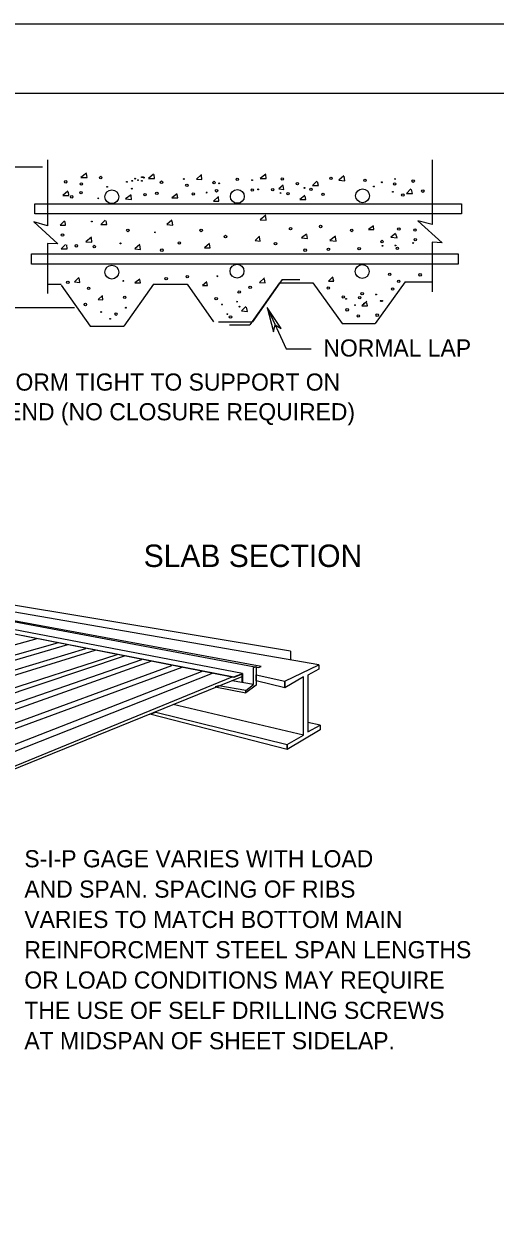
# Model space of a CAD drawing. Extents: x 528.16 to 531.11, y 154.42 to 156.25.
# Drawn here: x 528.715 to 528.997, y 155.542 to 156.253 of the extents above; entities that cross this region are included whole.
import ezdxf

# ---------------------------------------------------------------- set-up
doc = ezdxf.new("R2010")
doc.units = 0
for name, color, linetype in [('Level 1', 7, 'Continuous'), ('Level 4', 7, 'Continuous'), ('Level 41', 7, 'Continuous')]:
    doc.layers.add(name, color=color, linetype=linetype)

msp = doc.modelspace()

# ---------------------------------------------------------------- linework, layer by layer
at = {"layer": 'Level 1'}
for p, q in [((528.15617, 156.25295), (531.1145, 156.25295)), ((528.34318, 156.21161), (531.09318, 156.21161)), ((528.66404, 156.1675), (528.72638, 156.1675)), ((528.72933, 156.17177), (528.72933, 156.1324)), ((528.95899, 156.17177), (528.95899, 156.13305)), ((528.95899, 156.12255), (528.95899, 156.09303)), ((528.72933, 156.1219), (528.72933, 156.09204)), ((528.72933, 156.09762), (528.73753, 156.09762)), ((528.73753, 156.09696), (528.75492, 156.07236)), ((528.79265, 156.09762), (528.77493, 156.07236)), ((528.79265, 156.09762), (528.81266, 156.09762)), ((528.81266, 156.09762), (528.82841, 156.07498)), ((528.86778, 156.09827), (528.85007, 156.07334)), ((528.86942, 156.10024), (528.85171, 156.07498)), ((528.86778, 156.09827), (528.8878, 156.09827)), ((528.86942, 156.10024), (528.87992, 156.10024)), ((528.8878, 156.09827), (528.90518, 156.074)), ((528.94291, 156.09893), (528.92487, 156.074)), ((528.94291, 156.09893), (528.95899, 156.09893)), ((528.66404, 156.08351), (528.74541, 156.08351)), ((528.86056, 156.08351), (528.87172, 156.0589)), ((528.75492, 156.07236), (528.77493, 156.07236)), ((528.83136, 156.07498), (528.85171, 156.07498)), ((528.83793, 156.07334), (528.85007, 156.07334)), ((528.90518, 156.074), (528.92487, 156.074)), ((528.87172, 156.0589), (528.88681, 156.0589))]:
    msp.add_line(p, q, dxfattribs=at)
for points in [[(528.75262, 156.16389), (528.74934, 156.16127), (528.75295, 156.16127), (528.75262, 156.16356)], [(528.79265, 156.16324), (528.7897, 156.16061), (528.79331, 156.16061), (528.79298, 156.16291)], [(528.82119, 156.16291), (528.81824, 156.16028), (528.82152, 156.15995), (528.82119, 156.16258)], [(528.85958, 156.16324), (528.8563, 156.16061), (528.85991, 156.16061), (528.85958, 156.16291)], [(528.89009, 156.15897), (528.88747, 156.15635), (528.89108, 156.15635), (528.89042, 156.15864)], [(528.90617, 156.16225), (528.90322, 156.15963), (528.90682, 156.1593), (528.9065, 156.16192)], [(528.74147, 156.15306), (528.73852, 156.15044), (528.74213, 156.15044), (528.7418, 156.15274)], [(528.7792, 156.15077), (528.77592, 156.14847), (528.77953, 156.14814), (528.7792, 156.15044)], [(528.80676, 156.15142), (528.80348, 156.14913), (528.80709, 156.14913), (528.80676, 156.1511)], [(528.87008, 156.15667), (528.86745, 156.15438), (528.87041, 156.15405), (528.87008, 156.15635)], [(528.94619, 156.15438), (528.94357, 156.15175), (528.94718, 156.15175), (528.94652, 156.15405)], [(528.83136, 156.14978), (528.82841, 156.14716), (528.83169, 156.14716), (528.83136, 156.14946)], [(528.88287, 156.15044), (528.87992, 156.14814), (528.88353, 156.14814), (528.8832, 156.15011)], [(528.85958, 156.13863), (528.8563, 156.136), (528.85991, 156.13568), (528.85958, 156.13797)], [(528.72933, 156.1324), (528.72113, 156.13469), (528.73556, 156.12157), (528.72933, 156.1219)], [(528.7395, 156.13535), (528.73688, 156.13272), (528.74016, 156.13272), (528.73983, 156.13502)], [(528.76378, 156.13568), (528.76115, 156.13305), (528.76476, 156.13305), (528.76444, 156.13535)], [(528.80348, 156.13568), (528.80052, 156.13305), (528.80413, 156.13272), (528.80381, 156.13535)], [(528.92388, 156.1324), (528.92093, 156.1301), (528.92421, 156.1301), (528.92388, 156.13207)], [(528.95899, 156.13305), (528.95046, 156.13535), (528.9649, 156.12223), (528.95899, 156.12255)], [(528.75558, 156.12551), (528.7523, 156.12288), (528.75591, 156.12255), (528.75558, 156.12518)], [(528.85597, 156.12616), (528.85335, 156.12354), (528.8563, 156.12321), (528.85597, 156.12583)], [(528.88386, 156.12747), (528.88091, 156.12518), (528.88451, 156.12485), (528.88419, 156.12715)], [(528.90125, 156.12616), (528.89797, 156.12354), (528.90157, 156.12321), (528.90125, 156.12583)], [(528.93701, 156.1278), (528.93438, 156.12551), (528.93799, 156.12518), (528.93734, 156.12747)], [(528.74016, 156.12124), (528.73753, 156.11862), (528.74114, 156.11862), (528.74081, 156.12091)], [(528.78445, 156.12124), (528.7815, 156.11862), (528.78478, 156.11829), (528.78445, 156.12091)], [(528.82612, 156.1219), (528.82316, 156.11927), (528.82644, 156.11927), (528.82612, 156.12157)], [(528.74803, 156.10156), (528.74541, 156.09893), (528.74869, 156.0986), (528.74836, 156.10123)], [(528.85892, 156.10123), (528.85597, 156.0986), (528.85925, 156.09827), (528.85892, 156.10057)], [(528.89961, 156.10188), (528.89698, 156.09926), (528.90026, 156.09926), (528.89961, 156.10156)], [(528.78445, 156.10057), (528.7815, 156.09827), (528.78478, 156.09827), (528.78445, 156.10024)], [(528.82448, 156.09893), (528.82185, 156.09663), (528.8248, 156.09663), (528.82448, 156.0986)], [(528.76214, 156.09073), (528.75951, 156.08843), (528.76247, 156.0881), (528.76214, 156.0904)], [(528.91995, 156.08712), (528.91699, 156.0845), (528.92028, 156.0845), (528.91995, 156.08646)], [(528.84777, 156.08417), (528.84514, 156.08154), (528.84875, 156.08121), (528.8481, 156.08384)]]:
    msp.add_lwpolyline(points, dxfattribs=at)
for points in [[(528.72178, 156.14552), (528.97638, 156.14552), (528.97638, 156.13961), (528.72178, 156.13961)], [(528.71982, 156.11566), (528.97441, 156.11566), (528.97441, 156.10943), (528.71982, 156.10943)], [(528.86056, 156.08351), (528.86417, 156.06908), (528.86516, 156.07334), (528.86877, 156.07104)]]:
    msp.add_lwpolyline(points, close=True, dxfattribs=at)
for centre, radius in [((528.74021, 156.15862), 0.000731), ((528.74961, 156.15734), 0.000731), ((528.76113, 156.16118), 0.000731), ((528.77676, 156.15859), 0.000251), ((528.77996, 156.15922), 0.000251), ((528.78167, 156.1605), 0.000251), ((528.78337, 156.15965), 0.000251), ((528.78572, 156.16136), 0.000251), ((528.78572, 156.15922), 0.000251), ((528.78636, 156.16136), 0.000251), ((528.78679, 156.16115), 0.000251), ((528.7974, 156.1584), 0.000731), ((528.81069, 156.1603), 0.000251), ((528.82876, 156.15819), 0.000731), ((528.83181, 156.15773), 0.000251), ((528.84263, 156.16012), 0.000731), ((528.85144, 156.15965), 0.000251), ((528.86952, 156.16032), 0.000731), ((528.87848, 156.15754), 0.000731), ((528.89853, 156.16075), 0.000731), ((528.9188, 156.15947), 0.000731), ((528.9289, 156.15837), 0.000251), ((528.93651, 156.15734), 0.000731), ((528.93678, 156.1603), 0.000251), ((528.94762, 156.15904), 0.000731), ((528.74939, 156.15221), 0.000731), ((528.76776, 156.14973), 0.00413), ((528.76502, 156.1556), 0.000251), ((528.77974, 156.15453), 0.000251), ((528.78759, 156.15093), 0.000731), ((528.79462, 156.15179), 0.000731), ((528.81255, 156.15648), 0.000731), ((528.81639, 156.15136), 0.000731), ((528.82434, 156.15219), 0.000251), ((528.83026, 156.15328), 0.000731), ((528.84268, 156.14993), 0.00413), ((528.85159, 156.1537), 0.000731), ((528.85507, 156.1541), 0.000251), ((528.86376, 156.15392), 0.000731), ((528.86851, 156.15197), 0.000251), ((528.87294, 156.15157), 0.000731), ((528.8828, 156.15496), 0.000251), ((528.88659, 156.15413), 0.000731), ((528.89384, 156.15114), 0.000731), ((528.91742, 156.1503), 0.00413), ((528.92419, 156.15581), 0.000251), ((528.9355, 156.15261), 0.000251), ((528.94143, 156.15072), 0.000731), ((528.95337, 156.15307), 0.000731), ((528.74384, 156.14965), 0.000731), ((528.75969, 156.14876), 0.000251), ((528.75585, 156.1349), 0.000251), ((528.77734, 156.12959), 0.000731), ((528.82108, 156.12959), 0.000731), ((528.87442, 156.13066), 0.000731), ((528.89235, 156.13194), 0.000731), ((528.91092, 156.12959), 0.000731), ((528.93907, 156.13044), 0.000731), ((528.94868, 156.1298), 0.000731), ((528.7383, 156.12682), 0.000731), ((528.77292, 156.12187), 0.000251), ((528.79352, 156.12849), 0.000251), ((528.80807, 156.12211), 0.000731), ((528.83559, 156.12596), 0.000731), ((528.86546, 156.12168), 0.000731), ((528.92905, 156.12297), 0.000731), ((528.94767, 156.12208), 0.000251), ((528.9489, 156.12404), 0.000731), ((528.74662, 156.1204), 0.000731), ((528.75729, 156.11998), 0.000731), ((528.79761, 156.11784), 0.000731), ((528.88317, 156.11784), 0.000731), ((528.89705, 156.11827), 0.000731), ((528.91539, 156.1187), 0.000731), ((528.92932, 156.12038), 0.000251), ((528.937, 156.12059), 0.000251), ((528.93822, 156.11892), 0.000731), ((528.76776, 156.10473), 0.00413), ((528.84249, 156.1053), 0.00413), ((528.91722, 156.1051), 0.00413), ((528.80017, 156.10077), 0.000731), ((528.81276, 156.10205), 0.000731), ((528.83074, 156.10223), 0.000251), ((528.93362, 156.10333), 0.000731), ((528.95176, 156.10311), 0.000731), ((528.74149, 156.09864), 0.000731), ((528.75387, 156.09501), 0.000731), ((528.77462, 156.09946), 0.000251), ((528.84379, 156.09287), 0.000731), ((528.85031, 156.09565), 0.000731), ((528.89692, 156.09522), 0.000731), ((528.93533, 156.09458), 0.000731), ((528.93896, 156.09927), 0.000731), ((528.77542, 156.08968), 0.000731), ((528.83004, 156.08881), 0.000731), ((528.84248, 156.08708), 0.000251), ((528.90588, 156.08988), 0.000731), ((528.90755, 156.08878), 0.000251), ((528.91569, 156.08946), 0.000731), ((528.91719, 156.09181), 0.000731), ((528.92547, 156.09135), 0.000251), ((528.92825, 156.0875), 0.000251), ((528.92911, 156.0875), 0.000251), ((528.75195, 156.0854), 0.000731), ((528.7614, 156.08089), 0.000251), ((528.7703, 156.07964), 0.000731), ((528.77612, 156.08345), 0.000251), ((528.83352, 156.08537), 0.000251), ((528.83671, 156.07961), 0.000251), ((528.84397, 156.08409), 0.000251), ((528.90823, 156.0822), 0.000731), ((528.91289, 156.08494), 0.000251), ((528.91844, 156.08602), 0.000251), ((528.92615, 156.079), 0.000731), ((528.76672, 156.07683), 0.000251), ((528.83858, 156.07793), 0.000731), ((528.91484, 156.07857), 0.000731)]:
    msp.add_circle(centre, radius, dxfattribs=at)
at = {"layer": 'Level 4'}
for p, q in [((528.87434, 155.87846), (528.68832, 155.9093)), ((528.66732, 155.90405), (528.85531, 155.86862)), ((528.66732, 155.90405), (528.85531, 155.86862)), ((528.85696, 155.86927), (528.66798, 155.90405)), ((528.85696, 155.86927), (528.66798, 155.90405)), ((528.8914, 155.87026), (528.67749, 155.90733)), ((528.66043, 155.89847), (528.84055, 155.86304)), ((528.84055, 155.86271), (528.66043, 155.89814)), ((528.8458, 155.86501), (528.66437, 155.89978)), ((528.53543, 155.83384), (528.7231, 155.886)), ((528.54659, 155.82957), (528.73524, 155.88338)), ((528.55315, 155.82728), (528.74147, 155.8824)), ((528.56463, 155.82301), (528.7523, 155.8801)), ((528.57087, 155.82072), (528.75787, 155.87911)), ((528.58399, 155.81612), (528.771, 155.87649)), ((528.59022, 155.8135), (528.77592, 155.87583)), ((528.60171, 155.80956), (528.78576, 155.87354)), ((528.87434, 155.87846), (528.87434, 155.87321)), ((528.60761, 155.80726), (528.79167, 155.87255)), ((528.62041, 155.80267), (528.80348, 155.86993)), ((528.62566, 155.80103), (528.80971, 155.86894)), ((528.63976, 155.79545), (528.82218, 155.86665)), ((528.85236, 155.86862), (528.854, 155.86927)), ((528.85236, 155.86862), (528.854, 155.86927)), ((528.85236, 155.85845), (528.85236, 155.86862)), ((528.854, 155.86927), (528.854, 155.85812)), ((528.85531, 155.86862), (528.85696, 155.86927)), ((528.85531, 155.86862), (528.85696, 155.86927)), ((528.87106, 155.86041), (528.8914, 155.87026)), ((528.87106, 155.86041), (528.8914, 155.87026)), ((528.8914, 155.86763), (528.88484, 155.86402)), ((528.8914, 155.87026), (528.8914, 155.86763)), ((528.646, 155.79348), (528.82776, 155.86534)), ((528.65879, 155.78889), (528.83957, 155.86304)), ((528.66043, 155.78824), (528.84547, 155.86337)), ((528.85236, 155.85845), (528.83957, 155.86074)), ((528.84055, 155.86304), (528.8458, 155.86501)), ((528.84547, 155.86468), (528.84055, 155.86271)), ((528.84055, 155.86271), (528.84055, 155.86304)), ((528.84055, 155.86304), (528.84055, 155.86271)), ((528.84547, 155.85976), (528.84547, 155.86468)), ((528.8458, 155.85976), (528.84547, 155.85976)), ((528.8458, 155.86501), (528.8458, 155.86468)), ((528.8458, 155.86468), (528.8458, 155.85976)), ((528.854, 155.86074), (528.854, 155.86435)), ((528.854, 155.86435), (528.87106, 155.86041)), ((528.87106, 155.85648), (528.854, 155.86074)), ((528.88222, 155.86304), (528.87106, 155.85648)), ((528.87106, 155.85648), (528.87106, 155.86041)), ((528.87106, 155.86041), (528.87106, 155.85648)), ((528.88222, 155.82826), (528.88222, 155.86304)), ((528.88484, 155.86402), (528.88484, 155.83023)), ((528.83169, 155.85779), (528.8294, 155.85713)), ((528.8294, 155.85713), (528.84777, 155.85352)), ((528.84777, 155.85484), (528.83169, 155.85779)), ((528.84777, 155.85484), (528.85236, 155.85845)), ((528.854, 155.85812), (528.84777, 155.85352)), ((528.84777, 155.85352), (528.84777, 155.85484)), ((528.84777, 155.85352), (528.84777, 155.85484)), ((528.88222, 155.82826), (528.80446, 155.84663)), ((528.79035, 155.84073), (528.79396, 155.84204)), ((528.87238, 155.81973), (528.79035, 155.84073)), ((528.79396, 155.84204), (528.87238, 155.82268)), ((528.89206, 155.83154), (528.87238, 155.81973)), ((528.89206, 155.83417), (528.88484, 155.83581)), ((528.88484, 155.83023), (528.89206, 155.83417)), ((528.89206, 155.83417), (528.89206, 155.83154)), ((528.87238, 155.82268), (528.88222, 155.82826)), ((528.87238, 155.82268), (528.87238, 155.81973)), ((528.87238, 155.81973), (528.87238, 155.82268))]:
    msp.add_line(p, q, dxfattribs=at)
at = {"layer": 'Level 41'}
msp.add_lwpolyline([(528.15617, 156.25295), (531.11483, 156.25295), (531.11483, 154.41995), (528.15617, 154.41995)], close=True, dxfattribs=at)

# ---------------------------------------------------------------- texts
at = {"layer": 'Level 1'}
for s, height, p in [('NORMAL LAP', 0.010228, (528.89403, 156.05431)), ('BUTT FORM TIGHT TO SUPPORT ON', 0.0102283, (528.6624, 156.03397)), ('ONE END (NO CLOSURE REQUIRED)', 0.0102283, (528.67126, 156.01625)), ('SLAB SECTION', 0.0134035, (528.78675, 155.92866)), ('S-I-P GAGE VARIES WITH LOAD', 0.0102283, (528.71555, 155.74937)), ('AND SPAN. SPACING OF RIBS ', 0.0102283, (528.71555, 155.73126)), ('VARIES TO MATCH BOTTOM MAIN', 0.0102283, (528.71555, 155.71316)), ('REINFORCMENT STEEL SPAN LENGTHS', 0.0102283, (528.71555, 155.69506)), ('OR LOAD CONDITIONS MAY REQUIRE', 0.0102283, (528.71555, 155.67696)), ('THE USE OF SELF DRILLING SCREWS', 0.0102283, (528.71555, 155.65886)), ('AT MIDSPAN OF SHEET SIDELAP.', 0.0102283, (528.71555, 155.64075))]:
    msp.add_text(s, height=height, dxfattribs=at).set_placement(p)

doc.saveas('drawing.dxf')
